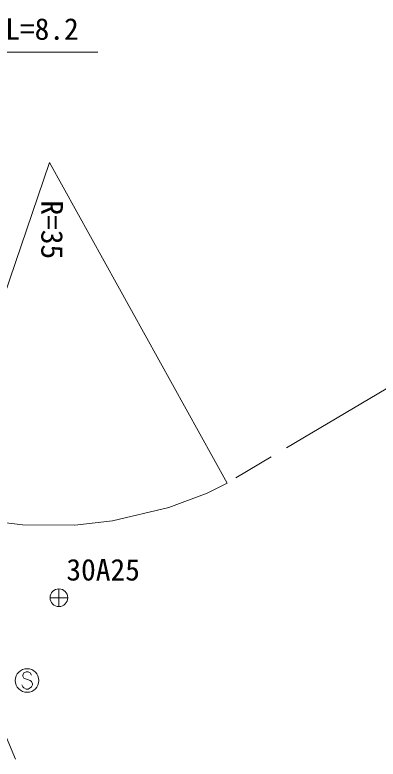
# Model space of a CAD drawing. Units: millimetres, scale not verified. Extents: x 40000 to 680000, y 20000 to 380000.
# Drawn here: x 508141 to 538931, y 252945 to 316077 of the extents above; entities that cross this region are included whole.
import ezdxf
from ezdxf.enums import TextEntityAlignment as Align

# ---------------------------------------------------------------- set-up
doc = ezdxf.new("R2010")
doc.units = ezdxf.units.MM
doc.header["$LTSCALE"] = 1000
doc.linetypes.add('CHAIN', pattern=[18.5, 12, -1.5, 3.5, -1.5])
for name, color, linetype, lineweight in [('M-BGD', 7, 'Continuous', 13), ('M-BMK', 2, 'CHAIN', 13), ('M-BMK-SRVR', 3, 'Continuous', 13), ('M-STR-HTXT', 7, 'Continuous', 13)]:
    doc.layers.add(name, color=color, linetype=linetype, lineweight=lineweight)
doc.styles.add('ＭＳ ゴシック', font='')
doc.styles.get('ＭＳ ゴシック').set_extended_font_data('MS Gothic')

msp = doc.modelspace()

# ---------------------------------------------------------------- linework, layer by layer
at = {"layer": 'M-BGD'}
for p, q in [((508198, 252945), (503204, 264502)), ((508903, 260253), (508812, 260071)), ((509085, 260344), (508903, 260253)), ((509266, 260344), (509085, 260344)), ((509448, 260253), (509266, 260344)), ((509539, 260071), (509448, 260253)), ((508812, 260071), (508812, 259980)), ((508812, 259980), (508903, 259798)), ((508903, 259798), (509448, 259616)), ((509448, 259616), (509539, 259525)), ((509539, 259525), (509630, 259344)), ((508812, 259071), (508721, 259253)), ((508903, 258980), (508812, 259071)), ((509085, 258889), (508903, 258980)), ((509266, 258889), (509085, 258889)), ((509448, 258980), (509266, 258889)), ((509539, 259071), (509448, 258980)), ((509630, 259253), (509539, 259071)), ((509630, 259344), (509630, 259253))]:
    msp.add_line(p, q, dxfattribs=at)
msp.add_circle((509175, 259616), 1000, dxfattribs=at)
at = {"layer": 'M-BMK'}
msp.add_lwpolyline([(563542, 288914), (560435, 289320), (558054, 289528), (554156, 289466), (550190, 288897), (546991, 287946), (543906, 286737), (541490, 285466), (526145, 276366), (524439, 275500), (521195, 274281), (516408, 273149), (513214, 272782), (508788, 272810), (505029, 273282), (501084, 274250), (492552, 276967), (486351, 278688), (481941, 280069), (478042, 280968), (473026, 281752), (469884, 282083)], dxfattribs=at)
at = {"layer": 'M-BMK-SRVR'}
for p, q in [((511074, 303544), (501084, 274250)), ((511074, 303544), (526145, 276366)), ((511873, 267388), (511873, 265888)), ((512623, 266638), (511123, 266638))]:
    msp.add_line(p, q, dxfattribs=at)
msp.add_circle((511873, 266638), 750, dxfattribs=at)
at = {"layer": 'M-STR-HTXT'}
msp.add_lwpolyline([(478286, 284126), (483683, 312914), (515183, 312914)], dxfattribs=at)

# ---------------------------------------------------------------- texts
at = {"layer": 'M-BMK-SRVR', "style": 'ＭＳ ゴシック'}
msp.add_text('R=35', height=1833, rotation=269.882, dxfattribs=at).set_placement((511293, 295352), align=Align.MIDDLE_RIGHT)
msp.add_text('30A25', height=1833, dxfattribs=at).set_placement((512504, 267545), align=Align.BOTTOM_LEFT)
at = {"layer": 'M-STR-HTXT', "style": 'ＭＳ ゴシック'}
msp.add_text('ヒューム管φ150\u3000\u3000L=8.2', height=1833, dxfattribs=at).set_placement((484183, 313414), align=Align.BOTTOM_LEFT)

doc.saveas('drawing.dxf')
